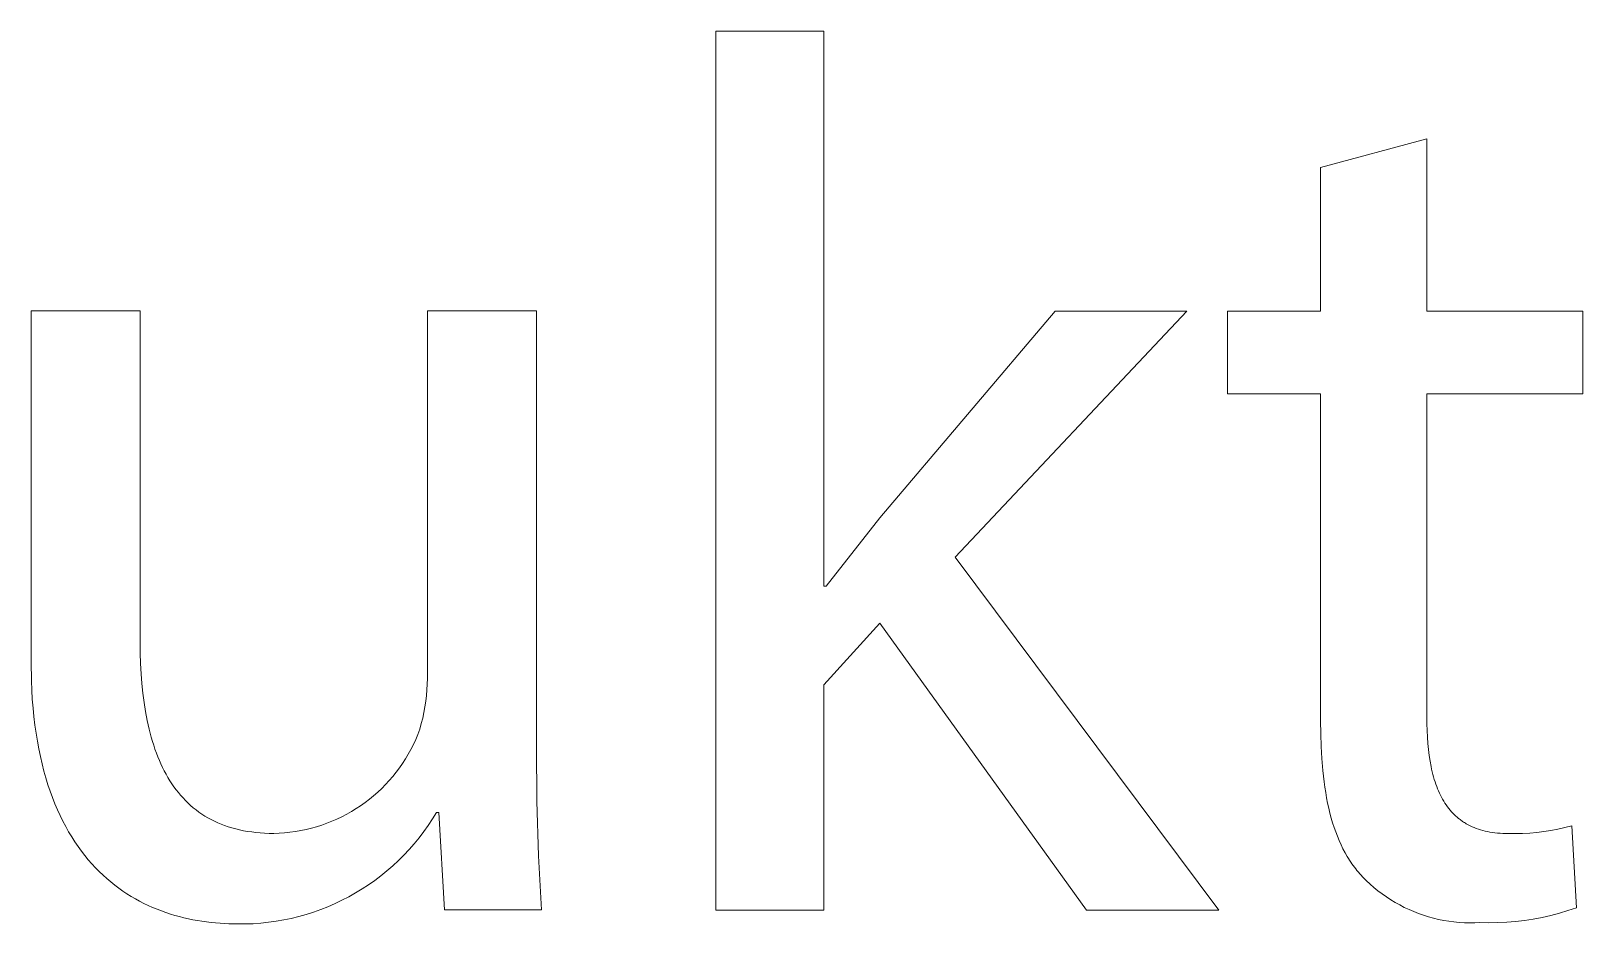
# Model space of a CAD drawing. Header units: millimetres. Extents: x -962 to 3068, y -237 to 2578.
# Drawn here: x 1863.5 to 1914, y -170.2 to -141.1 of the extents above; entities that cross this region are included whole.
import ezdxf

# ---------------------------------------------------------------- set-up
doc = ezdxf.new("R2010")
doc.units = ezdxf.units.MM
doc.header["$MEASUREMENT"] = 0
doc.layers.add('Domyślny', color=7, linetype='Continuous', true_color=0x000000)

msp = doc.modelspace()

# ---------------------------------------------------------------- linework, layer by layer
at = {"layer": 'Domyślny', "color": 18, "lineweight": 15, "true_color": 0x000000}
for p, q in [((1885.772, -169.788), (1885.772, -141.135)), ((1885.772, -141.135), (1889.289, -141.135)), ((1889.289, -141.135), (1889.289, -159.226)), ((1905.472, -145.579), (1908.935, -144.653)), ((1908.935, -144.653), (1908.935, -150.262)), ((1905.472, -150.262), (1905.472, -145.579)), ((1863.463, -161.69), (1863.463, -150.256)), ((1863.463, -150.256), (1867.02, -150.256)), ((1867.02, -150.256), (1867.02, -161.073)), ((1876.374, -162.24), (1876.374, -150.256)), ((1876.374, -150.256), (1879.93, -150.256)), ((1879.93, -150.256), (1879.93, -164.468)), ((1891.114, -156.998), (1896.831, -150.261)), ((1901.112, -150.261), (1893.57, -158.287)), ((1896.831, -150.261), (1901.112, -150.261)), ((1902.439, -152.96), (1902.439, -150.262)), ((1902.439, -150.262), (1905.472, -150.262)), ((1908.935, -150.262), (1914.021, -150.262)), ((1914.021, -150.262), (1914.021, -152.96)), ((1905.472, -152.96), (1902.439, -152.96)), ((1905.472, -163.616), (1905.472, -152.96)), ((1914.021, -152.96), (1908.935, -152.96)), ((1908.935, -152.96), (1908.935, -163.495)), ((1889.369, -159.226), (1891.114, -156.998)), ((1893.57, -158.287), (1902.159, -169.788)), ((1889.289, -159.226), (1889.369, -159.226)), ((1891.114, -160.434), (1889.289, -162.447)), ((1897.851, -169.788), (1891.114, -160.434)), ((1867.02, -161.073), (1867.023, -161.416)), ((1863.474, -162.317), (1863.463, -161.69)), ((1867.023, -161.416), (1867.033, -161.753)), ((1867.033, -161.753), (1867.05, -162.082)), ((1867.05, -162.082), (1867.075, -162.403)), ((1876.371, -162.426), (1876.374, -162.24)), ((1863.487, -162.619), (1863.474, -162.317)), ((1863.505, -162.914), (1863.487, -162.619)), ((1867.075, -162.403), (1867.106, -162.717)), ((1867.106, -162.717), (1867.145, -163.022)), ((1876.346, -162.797), (1876.362, -162.612)), ((1876.362, -162.612), (1876.371, -162.426)), ((1889.289, -162.447), (1889.289, -169.788)), ((1863.529, -163.202), (1863.505, -162.914)), ((1863.557, -163.482), (1863.529, -163.202)), ((1867.145, -163.022), (1867.192, -163.318)), ((1876.262, -163.349), (1876.296, -163.166)), ((1876.296, -163.166), (1876.324, -162.982)), ((1876.324, -162.982), (1876.346, -162.797)), ((1863.59, -163.756), (1863.557, -163.482)), ((1863.627, -164.023), (1863.59, -163.756)), ((1867.192, -163.318), (1867.246, -163.606)), ((1867.246, -163.606), (1867.309, -163.885)), ((1876.124, -163.889), (1876.176, -163.71)), ((1876.176, -163.71), (1876.222, -163.53)), ((1876.222, -163.53), (1876.262, -163.349)), ((1905.477, -164.04), (1905.472, -163.616)), ((1908.935, -163.495), (1908.937, -163.719)), ((1908.937, -163.719), (1908.943, -163.936)), ((1863.67, -164.282), (1863.627, -164.023)), ((1863.716, -164.535), (1863.67, -164.282)), ((1867.309, -163.885), (1867.343, -164.021)), ((1867.343, -164.021), (1867.38, -164.155)), ((1867.38, -164.155), (1867.418, -164.287)), ((1867.418, -164.287), (1867.459, -164.416)), ((1875.921, -164.39), (1875.996, -164.229)), ((1875.996, -164.229), (1876.065, -164.066)), ((1876.065, -164.066), (1876.124, -163.889)), ((1905.49, -164.45), (1905.477, -164.04)), ((1908.943, -163.936), (1908.953, -164.147)), ((1908.953, -164.147), (1908.968, -164.352)), ((1863.767, -164.781), (1863.716, -164.535)), ((1863.823, -165.021), (1863.767, -164.781)), ((1867.459, -164.416), (1867.501, -164.542)), ((1867.501, -164.542), (1867.546, -164.667)), ((1867.546, -164.667), (1867.593, -164.788)), ((1867.593, -164.788), (1867.643, -164.908)), ((1875.663, -164.855), (1875.754, -164.703)), ((1875.754, -164.703), (1875.84, -164.548)), ((1875.84, -164.548), (1875.921, -164.39)), ((1879.93, -164.468), (1879.939, -166.241)), ((1905.513, -164.848), (1905.49, -164.45)), ((1908.968, -164.352), (1908.987, -164.551)), ((1908.987, -164.551), (1909.011, -164.743)), ((1909.011, -164.743), (1909.04, -164.928)), ((1863.882, -165.254), (1863.823, -165.021)), ((1863.946, -165.48), (1863.882, -165.254)), ((1867.643, -164.908), (1867.694, -165.024)), ((1867.694, -165.024), (1867.748, -165.138)), ((1867.748, -165.138), (1867.804, -165.25)), ((1867.804, -165.25), (1867.862, -165.359)), ((1875.248, -165.43), (1875.359, -165.292)), ((1875.359, -165.292), (1875.465, -165.15)), ((1875.465, -165.15), (1875.567, -165.004)), ((1875.567, -165.004), (1875.663, -164.855)), ((1905.545, -165.232), (1905.513, -164.848)), ((1905.587, -165.602), (1905.545, -165.232)), ((1909.04, -164.928), (1909.073, -165.108)), ((1909.073, -165.108), (1909.091, -165.195)), ((1909.091, -165.195), (1909.111, -165.28)), ((1909.111, -165.28), (1909.132, -165.364)), ((1864.014, -165.7), (1863.946, -165.48)), ((1864.086, -165.913), (1864.014, -165.7)), ((1867.862, -165.359), (1867.923, -165.465)), ((1867.923, -165.465), (1867.986, -165.569)), ((1867.986, -165.569), (1868.051, -165.67)), ((1868.051, -165.67), (1868.119, -165.768)), ((1868.119, -165.768), (1868.189, -165.863)), ((1874.757, -165.942), (1874.886, -165.821)), ((1874.886, -165.821), (1875.011, -165.695)), ((1875.011, -165.695), (1875.132, -165.564)), ((1875.132, -165.564), (1875.248, -165.43)), ((1905.612, -165.782), (1905.587, -165.602)), ((1905.64, -165.958), (1905.612, -165.782)), ((1909.132, -165.364), (1909.154, -165.446)), ((1909.154, -165.446), (1909.177, -165.527)), ((1909.177, -165.527), (1909.202, -165.606)), ((1909.202, -165.606), (1909.228, -165.683)), ((1909.228, -165.683), (1909.256, -165.758)), ((1909.256, -165.758), (1909.284, -165.832)), ((1864.161, -166.121), (1864.086, -165.913)), ((1864.24, -166.322), (1864.161, -166.121)), ((1864.323, -166.517), (1864.24, -166.322)), ((1868.189, -165.863), (1868.262, -165.956)), ((1868.262, -165.956), (1868.337, -166.045)), ((1868.337, -166.045), (1868.414, -166.132)), ((1868.414, -166.132), (1868.494, -166.216)), ((1868.494, -166.216), (1868.577, -166.297)), ((1868.577, -166.297), (1868.662, -166.375)), ((1874.201, -166.383), (1874.346, -166.28)), ((1874.346, -166.28), (1874.487, -166.172)), ((1874.487, -166.172), (1874.624, -166.059)), ((1874.624, -166.059), (1874.757, -165.942)), ((1879.939, -166.241), (1879.992, -168.013)), ((1905.671, -166.131), (1905.64, -165.958)), ((1905.704, -166.3), (1905.671, -166.131)), ((1905.74, -166.465), (1905.704, -166.3)), ((1909.284, -165.832), (1909.314, -165.904)), ((1909.314, -165.904), (1909.346, -165.975)), ((1909.346, -165.975), (1909.379, -166.043)), ((1909.379, -166.043), (1909.413, -166.11)), ((1909.413, -166.11), (1909.448, -166.175)), ((1909.448, -166.175), (1909.485, -166.238)), ((1909.485, -166.238), (1909.524, -166.3)), ((1909.524, -166.3), (1909.564, -166.36)), ((1864.41, -166.706), (1864.323, -166.517)), ((1864.499, -166.889), (1864.41, -166.706)), ((1868.662, -166.375), (1868.749, -166.45)), ((1868.749, -166.45), (1868.84, -166.522)), ((1868.84, -166.522), (1868.932, -166.591)), ((1868.932, -166.591), (1869.028, -166.657)), ((1869.028, -166.657), (1869.126, -166.72)), ((1869.126, -166.72), (1869.226, -166.78)), ((1869.226, -166.78), (1869.33, -166.836)), ((1869.33, -166.836), (1869.436, -166.89)), ((1873.267, -166.89), (1873.43, -166.819)), ((1873.43, -166.819), (1873.59, -166.743)), ((1873.59, -166.743), (1873.747, -166.66)), ((1873.747, -166.66), (1873.902, -166.573)), ((1873.902, -166.573), (1874.053, -166.48)), ((1874.053, -166.48), (1874.201, -166.383)), ((1876.538, -166.816), (1876.4, -167.025)), ((1876.669, -166.602), (1876.538, -166.816)), ((1876.75, -166.602), (1876.669, -166.602)), ((1876.938, -169.783), (1876.75, -166.602)), ((1905.779, -166.627), (1905.74, -166.465)), ((1905.821, -166.785), (1905.779, -166.627)), ((1905.867, -166.94), (1905.821, -166.785)), ((1909.564, -166.36), (1909.605, -166.418)), ((1909.605, -166.418), (1909.648, -166.474)), ((1909.648, -166.474), (1909.692, -166.529)), ((1909.692, -166.529), (1909.738, -166.581)), ((1909.738, -166.581), (1909.785, -166.632)), ((1909.785, -166.632), (1909.834, -166.681)), ((1909.834, -166.681), (1909.884, -166.728)), ((1909.884, -166.728), (1909.91, -166.751)), ((1909.91, -166.751), (1909.936, -166.774)), ((1909.936, -166.774), (1909.963, -166.796)), ((1909.963, -166.796), (1909.99, -166.817)), ((1909.99, -166.817), (1910.017, -166.838)), ((1910.017, -166.838), (1910.045, -166.859)), ((1864.592, -167.066), (1864.499, -166.889)), ((1864.689, -167.237), (1864.592, -167.066)), ((1864.788, -167.403), (1864.689, -167.237)), ((1869.436, -166.89), (1869.545, -166.94)), ((1869.545, -166.94), (1869.656, -166.987)), ((1869.656, -166.987), (1869.771, -167.03)), ((1869.771, -167.03), (1869.888, -167.071)), ((1869.888, -167.071), (1870.008, -167.108)), ((1870.008, -167.108), (1870.131, -167.141)), ((1870.131, -167.141), (1870.256, -167.171)), ((1870.256, -167.171), (1870.385, -167.198)), ((1870.385, -167.198), (1870.517, -167.221)), ((1870.517, -167.221), (1870.651, -167.241)), ((1870.651, -167.241), (1870.788, -167.257)), ((1870.788, -167.257), (1870.929, -167.27)), ((1870.929, -167.27), (1871.072, -167.279)), ((1871.072, -167.279), (1871.219, -167.285)), ((1871.219, -167.285), (1871.368, -167.286)), ((1871.368, -167.286), (1871.545, -167.28)), ((1871.545, -167.28), (1871.722, -167.268)), ((1871.722, -167.268), (1871.899, -167.25)), ((1871.899, -167.25), (1872.075, -167.226)), ((1872.075, -167.226), (1872.25, -167.196)), ((1872.25, -167.196), (1872.423, -167.16)), ((1872.423, -167.16), (1872.596, -167.117)), ((1872.596, -167.117), (1872.766, -167.069)), ((1872.766, -167.069), (1872.935, -167.015)), ((1872.935, -167.015), (1873.102, -166.956)), ((1873.102, -166.956), (1873.267, -166.89)), ((1876.255, -167.23), (1876.103, -167.429)), ((1876.4, -167.025), (1876.255, -167.23)), ((1905.915, -167.091), (1905.867, -166.94)), ((1905.966, -167.238), (1905.915, -167.091)), ((1906.02, -167.381), (1905.966, -167.238)), ((1910.045, -166.859), (1910.073, -166.879)), ((1910.073, -166.879), (1910.102, -166.899)), ((1910.102, -166.899), (1910.131, -166.918)), ((1910.131, -166.918), (1910.16, -166.937)), ((1910.16, -166.937), (1910.19, -166.955)), ((1910.19, -166.955), (1910.22, -166.973)), ((1910.22, -166.973), (1910.282, -167.007)), ((1910.282, -167.007), (1910.345, -167.039)), ((1910.345, -167.039), (1910.41, -167.07)), ((1910.41, -167.07), (1910.476, -167.098)), ((1910.476, -167.098), (1910.544, -167.125)), ((1910.544, -167.125), (1910.614, -167.15)), ((1910.614, -167.15), (1910.686, -167.172)), ((1910.686, -167.172), (1910.76, -167.193)), ((1910.76, -167.193), (1910.835, -167.212)), ((1910.835, -167.212), (1910.912, -167.229)), ((1910.912, -167.229), (1910.99, -167.244)), ((1910.99, -167.244), (1911.071, -167.257)), ((1911.071, -167.257), (1911.153, -167.268)), ((1911.153, -167.268), (1911.237, -167.277)), ((1911.237, -167.277), (1911.323, -167.284)), ((1911.323, -167.284), (1911.411, -167.289)), ((1911.411, -167.289), (1911.501, -167.292)), ((1911.501, -167.292), (1911.592, -167.293)), ((1911.592, -167.293), (1911.824, -167.294)), ((1911.824, -167.294), (1912.056, -167.288)), ((1912.056, -167.288), (1912.288, -167.274)), ((1912.288, -167.274), (1912.519, -167.253)), ((1912.519, -167.253), (1912.75, -167.224)), ((1912.75, -167.224), (1912.979, -167.189)), ((1912.979, -167.189), (1913.207, -167.146)), ((1913.207, -167.146), (1913.434, -167.095)), ((1913.434, -167.095), (1913.659, -167.038)), ((1913.659, -167.038), (1913.807, -169.709)), ((1864.891, -167.563), (1864.788, -167.403)), ((1864.996, -167.717), (1864.891, -167.563)), ((1865.104, -167.866), (1864.996, -167.717)), ((1875.779, -167.812), (1875.607, -167.995)), ((1875.944, -167.623), (1875.779, -167.812)), ((1876.103, -167.429), (1875.944, -167.623)), ((1906.078, -167.521), (1906.02, -167.381)), ((1906.139, -167.657), (1906.078, -167.521)), ((1906.203, -167.789), (1906.139, -167.657)), ((1906.27, -167.917), (1906.203, -167.789)), ((1865.215, -168.01), (1865.104, -167.866)), ((1865.329, -168.148), (1865.215, -168.01)), ((1865.445, -168.281), (1865.329, -168.148)), ((1865.564, -168.409), (1865.445, -168.281)), ((1875.246, -168.343), (1875.057, -168.508)), ((1875.43, -168.172), (1875.246, -168.343)), ((1875.607, -167.995), (1875.43, -168.172)), ((1879.992, -168.013), (1880.091, -169.783)), ((1906.341, -168.041), (1906.27, -167.917)), ((1906.378, -168.101), (1906.341, -168.041)), ((1906.416, -168.161), (1906.378, -168.101)), ((1906.454, -168.22), (1906.416, -168.161)), ((1906.494, -168.277), (1906.454, -168.22)), ((1906.534, -168.334), (1906.494, -168.277)), ((1906.575, -168.39), (1906.534, -168.334)), ((1865.684, -168.531), (1865.564, -168.409)), ((1865.808, -168.649), (1865.684, -168.531)), ((1865.933, -168.762), (1865.808, -168.649)), ((1866.06, -168.87), (1865.933, -168.762)), ((1874.662, -168.817), (1874.457, -168.961)), ((1874.862, -168.666), (1874.662, -168.817)), ((1875.057, -168.508), (1874.862, -168.666)), ((1906.617, -168.444), (1906.575, -168.39)), ((1906.66, -168.498), (1906.617, -168.444)), ((1906.704, -168.551), (1906.66, -168.498)), ((1906.749, -168.602), (1906.704, -168.551)), ((1906.795, -168.653), (1906.749, -168.602)), ((1906.841, -168.702), (1906.795, -168.653)), ((1906.961, -168.822), (1906.841, -168.702)), ((1907.085, -168.938), (1906.961, -168.822)), ((1866.189, -168.973), (1866.06, -168.87)), ((1866.321, -169.071), (1866.189, -168.973)), ((1866.453, -169.165), (1866.321, -169.071)), ((1866.588, -169.254), (1866.453, -169.165)), ((1866.724, -169.339), (1866.588, -169.254)), ((1866.862, -169.419), (1866.724, -169.339)), ((1873.815, -169.352), (1873.592, -169.467)), ((1874.033, -169.229), (1873.815, -169.352)), ((1874.248, -169.099), (1874.033, -169.229)), ((1874.457, -168.961), (1874.248, -169.099)), ((1907.212, -169.05), (1907.085, -168.938)), ((1907.344, -169.157), (1907.212, -169.05)), ((1907.479, -169.259), (1907.344, -169.157)), ((1907.617, -169.357), (1907.479, -169.259)), ((1907.759, -169.449), (1907.617, -169.357)), ((1867.001, -169.495), (1866.862, -169.419)), ((1867.141, -169.567), (1867.001, -169.495)), ((1867.282, -169.635), (1867.141, -169.567)), ((1867.424, -169.698), (1867.282, -169.635)), ((1867.568, -169.758), (1867.424, -169.698)), ((1867.712, -169.814), (1867.568, -169.758)), ((1867.857, -169.866), (1867.712, -169.814)), ((1868.003, -169.914), (1867.857, -169.866)), ((1872.666, -169.852), (1872.427, -169.928)), ((1872.902, -169.767), (1872.666, -169.852)), ((1873.136, -169.675), (1872.902, -169.767)), ((1873.366, -169.575), (1873.136, -169.675)), ((1873.592, -169.467), (1873.366, -169.575)), ((1880.091, -169.783), (1876.938, -169.783)), ((1889.289, -169.788), (1885.772, -169.788)), ((1902.159, -169.788), (1897.851, -169.788)), ((1907.904, -169.537), (1907.759, -169.449)), ((1908.052, -169.62), (1907.904, -169.537)), ((1908.202, -169.697), (1908.052, -169.62)), ((1908.356, -169.77), (1908.202, -169.697)), ((1908.511, -169.836), (1908.356, -169.77)), ((1908.669, -169.898), (1908.511, -169.836)), ((1913.531, -169.802), (1913.253, -169.885)), ((1913.807, -169.709), (1913.531, -169.802)), ((1868.149, -169.958), (1868.003, -169.914)), ((1868.295, -169.999), (1868.149, -169.958)), ((1868.442, -170.037), (1868.295, -169.999)), ((1868.59, -170.071), (1868.442, -170.037)), ((1868.737, -170.101), (1868.59, -170.071)), ((1868.885, -170.128), (1868.737, -170.101)), ((1869.032, -170.152), (1868.885, -170.128)), ((1869.18, -170.173), (1869.032, -170.152)), ((1869.327, -170.191), (1869.18, -170.173)), ((1869.474, -170.206), (1869.327, -170.191)), ((1869.621, -170.218), (1869.474, -170.206)), ((1869.767, -170.227), (1869.621, -170.218)), ((1869.912, -170.234), (1869.767, -170.227)), ((1870.057, -170.238), (1869.912, -170.234)), ((1870.2, -170.239), (1870.057, -170.238)), ((1870.451, -170.238), (1870.2, -170.239)), ((1870.702, -170.229), (1870.451, -170.238)), ((1870.952, -170.211), (1870.702, -170.229)), ((1871.201, -170.185), (1870.952, -170.211)), ((1871.45, -170.15), (1871.201, -170.185)), ((1871.697, -170.107), (1871.45, -170.15)), ((1871.942, -170.056), (1871.697, -170.107)), ((1872.186, -169.996), (1871.942, -170.056)), ((1872.427, -169.928), (1872.186, -169.996)), ((1908.829, -169.954), (1908.669, -169.898)), ((1908.991, -170.004), (1908.829, -169.954)), ((1909.154, -170.049), (1908.991, -170.004)), ((1909.319, -170.088), (1909.154, -170.049)), ((1909.485, -170.122), (1909.319, -170.088)), ((1909.652, -170.149), (1909.485, -170.122)), ((1909.82, -170.171), (1909.652, -170.149)), ((1909.989, -170.187), (1909.82, -170.171)), ((1910.158, -170.197), (1909.989, -170.187)), ((1910.328, -170.201), (1910.158, -170.197)), ((1910.497, -170.2), (1910.328, -170.201)), ((1910.666, -170.192), (1910.497, -170.2)), ((1910.957, -170.198), (1910.666, -170.192)), ((1911.247, -170.194), (1910.957, -170.198)), ((1911.538, -170.18), (1911.247, -170.194)), ((1911.827, -170.156), (1911.538, -170.18)), ((1912.116, -170.121), (1911.827, -170.156)), ((1912.403, -170.077), (1912.116, -170.121)), ((1912.688, -170.023), (1912.403, -170.077)), ((1912.972, -169.959), (1912.688, -170.023)), ((1913.253, -169.885), (1912.972, -169.959))]:
    msp.add_line(p, q, dxfattribs=at)

doc.saveas('drawing.dxf')
